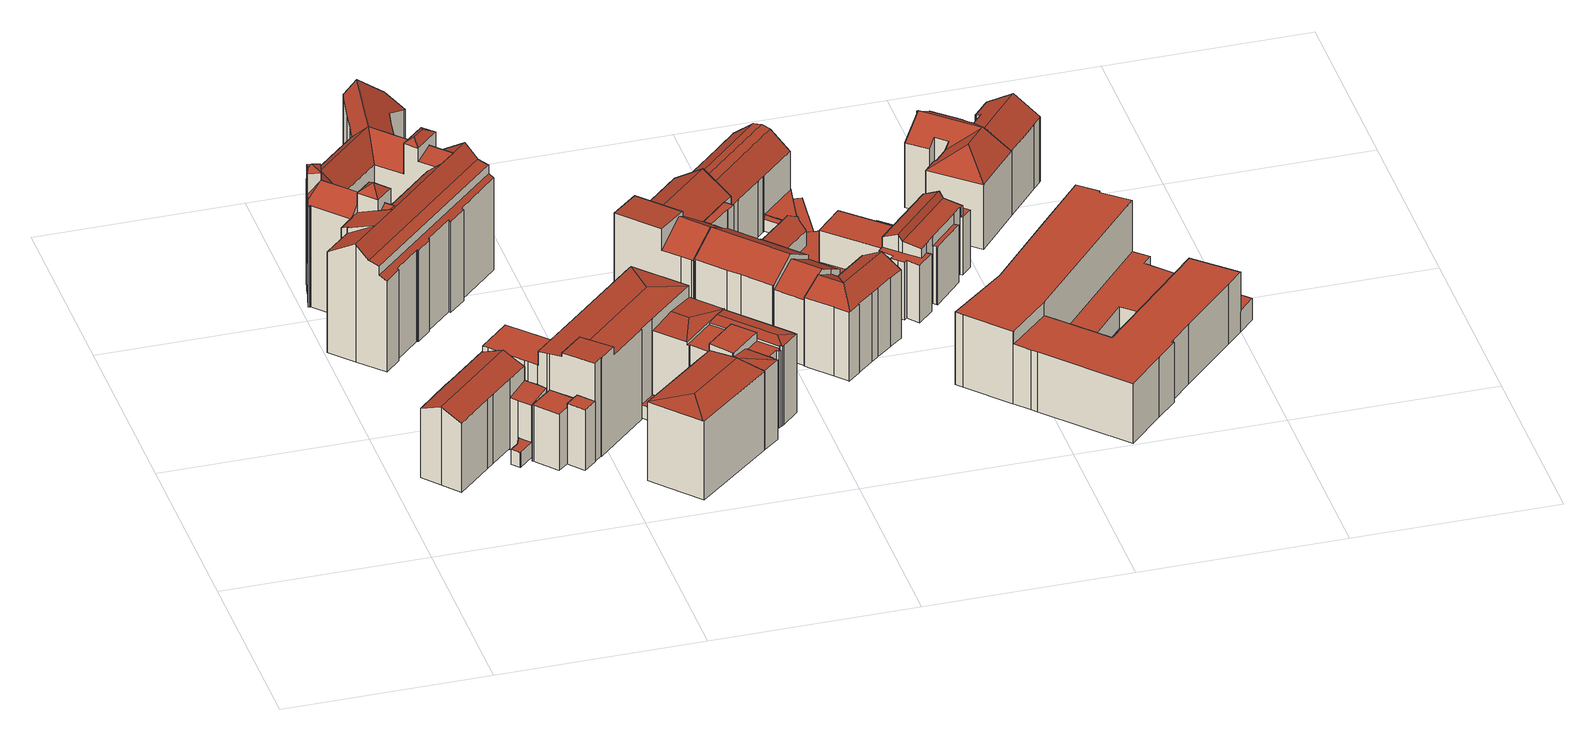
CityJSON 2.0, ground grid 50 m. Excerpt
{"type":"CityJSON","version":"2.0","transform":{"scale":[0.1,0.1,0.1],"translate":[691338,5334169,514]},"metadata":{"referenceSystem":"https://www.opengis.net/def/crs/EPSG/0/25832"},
"CityObjects":{
"building1":{"type":"Building","attributes":{"Gemeindeschluessel":"09162000","HoeheDach":"536.315","HoeheGrund":"515.290","Methode":"1000","NiedrigsteTraufeDesGebaeudes":"533.854","Geometrietyp2DReferenz":"3000","function":"31001_9998","roofType":"3100","measuredHeight":21.02,"storeysAboveGround":5},"geometry":[{"type":"MultiSurface","lod":"2","boundaries":[[[0,1,2,3,4,5,6,7,8]],[[9,1,0,10]],[[11,3,2,12]],[[13,8,14,15]],[[15,14,16,17]],[[6,5,18,19,20,7]],[[21,22,23,24]],[[10,0,8,13]],[[7,20,24,23]],[[8,7,23,22,25,26,16,14]],[[17,16,26,27]],[[11,28,18,5,4,3]],[[28,11,12,9,10,13,15,17,27,29,21,24,20,19,18]],[[27,26,25,29]],[[29,25,22,21]],[[12,2,1,9]]],"semantics":{"surfaces":[{"type":"RoofSurface"},{"type":"WallSurface"},{"type":"GroundSurface"}],"values":[0,1,1,1,1,1,1,1,1,0,1,1,2,1,1,1]}}]},
"building2":{"type":"Building","attributes":{"Gemeindeschluessel":"09162000","HoeheDach":"519.090","HoeheGrund":"515.070","Methode":"1000","NiedrigsteTraufeDesGebaeudes":"519.090","Geometrietyp2DReferenz":"3000","function":"31001_9998","roofType":"1000","measuredHeight":4.02,"storeysAboveGround":1},"geometry":[{"type":"MultiSurface","lod":"2","boundaries":[[[30,31,32,33,34,35,36,37,38,39,40,41]],[[42,43,44,45,46,47,48,49,50,51,52,53]],[[42,33,32,43]],[[35,34,53,52,51,36]],[[45,44,43,32,31,30,41,46]],[[41,40,39,38,49,48,47,46]],[[38,37,36,51,50,49]],[[53,34,33,42]]],"semantics":{"surfaces":[{"type":"RoofSurface"},{"type":"GroundSurface"},{"type":"WallSurface"}],"values":[0,1,2,2,2,2,2,2]}}]},
"building3":{"type":"Building","attributes":{"Gemeindeschluessel":"09162000","HoeheDach":"530.251","HoeheGrund":"515.100","Methode":"1000","NiedrigsteTraufeDesGebaeudes":"528.957","Geometrietyp2DReferenz":"3000","function":"31001_9998","roofType":"2100","measuredHeight":15.15,"storeysAboveGround":6},"geometry":[{"type":"MultiSurface","lod":"2","boundaries":[[[54,55,56,57,58,59,53,51]],[[56,60,61,57]],[[57,61,62,58]],[[59,63,64,53]],[[54,65,66,55]],[[55,66,60,56]],[[53,64,67,51]],[[67,64,63,62,61,60,66,65]],[[58,62,63,59]],[[51,67,65,54]]],"semantics":{"surfaces":[{"type":"GroundSurface"},{"type":"WallSurface"},{"type":"RoofSurface"}],"values":[0,1,1,1,1,1,1,2,1,1]}}]},
"building4":{"type":"Building","attributes":{"Gemeindeschluessel":"09162000","HoeheDach":"531.330","HoeheGrund":"514.970","Methode":"2000","NiedrigsteTraufeDesGebaeudes":"530.120","Geometrietyp2DReferenz":"3000","function":"31001_9998","roofType":"1000","measuredHeight":16.36,"storeysAboveGround":5},"geometry":[{"type":"MultiSurface","lod":"2","boundaries":[[[68,69,70,71]],[[71,70,72,73]],[[74,75,76,77]],[[77,76,78,79,80,81,82]],[[83,84,69,68]],[[85,86,83,68,71,73,81,80,79]],[[73,72,82,81]],[[70,69,84,74,77,82,72]],[[87,78,76,75]],[[86,85,87,75,74,84,83]],[[79,78,87,85]]],"semantics":{"surfaces":[{"type":"WallSurface"},{"type":"GroundSurface"},{"type":"RoofSurface"}],"values":[0,0,0,0,0,1,0,2,2,0,0]}}]},
"building5":{"type":"Building","attributes":{"Gemeindeschluessel":"09162000","HoeheDach":"549.620","HoeheGrund":"514.510","Methode":"2000","NiedrigsteTraufeDesGebaeudes":"521.700","Geometrietyp2DReferenz":"3000","function":"31001_9998","roofType":"2100","measuredHeight":35.11,"storeysAboveGround":6},"geometry":[{"type":"MultiSurface","lod":"2","boundaries":[[[88,89,90,91,92,93,94,95,96]],[[97,98,99,100,101,102]],[[103,104,100,99,105]],[[106,107,108,109,110,111]],[[112,97,113]],[[114,115,116]],[[112,117,98,97]],[[118,119,120,121]],[[122,123,108]],[[124,125,126,127,128,129]],[[130,131,132,133,134]],[[135,136,137,138,139,140,141]],[[90,89,142,143]],[[144,145,146,147,148,125,124,149,150,151,136,135,152,153,104,103,154,155,156,118,121,157,158,159,160,161,162,163,164,165,166,167,168,169,170,171,172,173,174,175,176,177,178,179,180]],[[95,134,133]],[[172,181,182,173]],[[183,115,114,106,111]],[[154,184,185,155]],[[123,122,186]],[[187,188,189,190,191]],[[149,192,193,150]],[[148,194,126,125]],[[187,191,141,140]],[[131,195,196]],[[114,116,197]],[[198,199,200,130,134,201]],[[110,109,186,112]],[[202,106,203]],[[97,188,204,113]],[[147,205,194,148]],[[160,206,207,161]],[[162,208,209,163]],[[201,210,211,212,198]],[[193,192,129,128,213,214,215,113,216,217]],[[158,218,219,159]],[[220,221,222,223,224,225,226,182,181,227,228,229,230,231,232,233]],[[146,145,143,142,234,235]],[[109,123,186]],[[179,221,220,180]],[[174,226,225,175]],[[163,209,236,164]],[[153,101,100,104]],[[178,222,221,179]],[[89,234,142]],[[176,224,223,177]],[[173,182,226,174]],[[136,151,217,216,137]],[[106,202,237,88,96,238,107]],[[108,123,109]],[[153,152,190,189,239,102,101]],[[201,134,240,210]],[[238,132,131,196,241,117,122,108,107]],[[130,200,242]],[[167,231,230,168]],[[166,211,210,240,94,93,243,232,231,167]],[[152,135,141,191,190]],[[95,94,240,134]],[[113,138,137,216]],[[122,117,112,186]],[[238,244,95,133,132]],[[121,120,245,157]],[[204,187,140,139]],[[197,116,246]],[[196,195,242,200]],[[164,236,247,165]],[[248,199,249,250,98]],[[232,243,251,233]],[[175,225,224,176]],[[155,185,252,156]],[[168,230,229,169]],[[124,129,192,149]],[[98,253,245,120,119,252,185,184,105,99]],[[177,223,222,178]],[[239,189,188,97]],[[241,248,98,117]],[[237,254,88]],[[146,235,205,147]],[[235,234,89,88,254,255,213,127,126,194,205]],[[114,197,254,237,203,106]],[[171,227,181,172]],[[103,105,184,154]],[[169,229,228,170]],[[246,116,115]],[[113,204,139,138]],[[128,127,213]],[[150,193,217,151]],[[158,157,245,253,218]],[[254,197,246,214,255]],[[196,200,199,248,241]],[[244,96,95]],[[255,214,213]],[[206,219,218,253,98,250,247,236,209,208,207]],[[204,188,187]],[[206,160,159,219]],[[145,144,91,90,143]],[[130,242,195,131]],[[238,96,244]],[[202,203,237]],[[208,162,161,207]],[[110,112,113,215,183,111]],[[156,252,119,118]],[[166,165,247,250,249,212,211]],[[144,180,220,233,251,92,91]],[[170,228,227,171]],[[97,102,239]],[[251,243,93,92]],[[212,249,199,198]],[[246,115,183,215,214]]],"semantics":{"surfaces":[{"type":"RoofSurface"},{"type":"WallSurface"},{"type":"GroundSurface"}],"values":[0,0,1,1,0,0,0,1,0,1,1,1,0,2,0,1,1,1,0,0,1,1,0,0,0,1,1,0,1,1,1,1,0,0,1,0,1,0,1,1,1,1,1,1,1,1,1,0,0,1,1,1,0,1,1,1,0,0,1,0,1,0,0,0,1,0,1,1,1,1,1,0,1,1,0,1,1,0,1,1,1,1,0,1,1,1,1,1,1,1,1,0,0,1,1,0,1,0,1,0,1,1,1,1,0,0,1,1]}}]},
"building6":{"type":"Building","attributes":{"Gemeindeschluessel":"09162000","HoeheDach":"541.557","HoeheGrund":"515.101","Methode":"2000","NiedrigsteTraufeDesGebaeudes":"535.502","Geometrietyp2DReferenz":"3000","function":"31001_9998","roofType":"3200","measuredHeight":26.46,"storeysAboveGround":7},"geometry":[{"type":"MultiSurface","lod":"2","boundaries":[[[256,257,258,259,260]],[[261,259,258,262]],[[263,264,265,266]],[[57,58,267,268,269,270]],[[271,272,273,274,275,276,277,270,269]],[[56,277,276,55]],[[278,268,267,279,280,281,282,261,262,283,284,285]],[[286,287,265,264,288,289]],[[290,262,258,257]],[[291,292,293,260,259,261,282]],[[294,288,264,263]],[[295,274,273,296]],[[297,284,283,298]],[[296,273,272,299]],[[300,285,284,297]],[[294,301,292,291,289,288]],[[286,289,291,282,281]],[[302,266,265,287,280,279]],[[55,276,275,303]],[[304,293,292,301]],[[57,270,277,56]],[[303,275,274,295]],[[302,279,267,58]],[[280,287,286,281]],[[300,299,272,271,278,285]],[[256,260,293,304]],[[256,304,301,294,263,266,302,58,57,56,55,303,295,296,299,300,297,298,290,257]],[[278,271,269,268]],[[290,298,283,262]]],"semantics":{"surfaces":[{"type":"WallSurface"},{"type":"RoofSurface"},{"type":"GroundSurface"}],"values":[0,1,0,0,1,0,1,1,0,1,0,0,0,0,0,0,0,0,0,0,0,0,0,0,0,0,2,0,0]}}]},
"building7":{"type":"Building","attributes":{"Gemeindeschluessel":"09162000","HoeheDach":"519.282","HoeheGrund":"515.300","Methode":"1000","NiedrigsteTraufeDesGebaeudes":"519.282","Geometrietyp2DReferenz":"3000","function":"31001_9998","roofType":"1000","measuredHeight":3.98,"storeysAboveGround":1},"geometry":[{"type":"MultiSurface","lod":"2","boundaries":[[[305,306,307,308]],[[309,310,311,312]],[[313,314,315,316]],[[315,314,307,306,317,318,311,310]],[[319,318,317,320]],[[309,312,319,320,305,308,313,316]],[[316,315,310,309]],[[320,317,306,305]],[[312,311,318,319]],[[308,307,314,313]]],"semantics":{"surfaces":[{"type":"WallSurface"},{"type":"RoofSurface"},{"type":"GroundSurface"}],"values":[0,0,0,1,0,2,0,0,0,0]}}]},
"building8":{"type":"Building","attributes":{"Gemeindeschluessel":"09162000","HoeheDach":"536.789","HoeheGrund":"514.880","Methode":"1000","NiedrigsteTraufeDesGebaeudes":"535.970","Geometrietyp2DReferenz":"3000","function":"31001_9998","roofType":"3200","measuredHeight":21.91,"storeysAboveGround":6},"geometry":[{"type":"MultiSurface","lod":"2","boundaries":[[[321,322,323,324]],[[325,326,324,323,327,328,329,330]],[[328,327,331,332,329]],[[321,324,326,325,330,333,334,335,336,337,338,339]],[[331,340,341,342,343,344,332]],[[334,344,343,335]],[[323,322,345,340,331,327]],[[329,332,344,334,333,330]],[[340,345,339,338,337,341]],[[335,343,342,336]],[[336,342,341,337]],[[339,345,322,321]]],"semantics":{"surfaces":[{"type":"WallSurface"},{"type":"RoofSurface"},{"type":"GroundSurface"}],"values":[0,0,1,2,1,0,1,0,0,0,0,0]}}]},
"building9":{"type":"Building","attributes":{"Gemeindeschluessel":"09162000","HoeheDach":"519.031","HoeheGrund":"515.530","Methode":"1000","NiedrigsteTraufeDesGebaeudes":"519.031","Geometrietyp2DReferenz":"3000","function":"31001_9998","roofType":"1000","measuredHeight":3.5,"storeysAboveGround":1},"geometry":[{"type":"MultiSurface","lod":"2","boundaries":[[[346,347,348,349]],[[350,351,352,348,347,353,354,355,356]],[[357,350,356,358]],[[359,353,347,346]],[[360,361,357,358,362,363,359,346,349]],[[361,360,352,351,350,357]],[[360,349,348,352]],[[356,355,354,363,362,358]],[[353,359,363,354]]],"semantics":{"surfaces":[{"type":"WallSurface"},{"type":"RoofSurface"},{"type":"GroundSurface"}],"values":[0,1,0,0,2,0,0,0,0]}}]},
"building10":{"type":"Building","attributes":{"Gemeindeschluessel":"09162000","HoeheDach":"537.690","HoeheGrund":"514.780","Methode":"2000","NiedrigsteTraufeDesGebaeudes":"535.404","Geometrietyp2DReferenz":"3000","function":"31001_9998","roofType":"3200","measuredHeight":22.91,"storeysAboveGround":6},"geometry":[{"type":"MultiSurface","lod":"2","boundaries":[[[364,365,366,367]],[[368,369,370,371]],[[372,373,374,375]],[[376,377,378,379]],[[380,381,382,383,384,385,386,387,388]],[[389,390,391,392]],[[393,394,395,396,397,398]],[[399,400,401,402]],[[403,404,405,406,371,370,407]],[[371,406,408,401,400,409,366,365,410,411,412,368]],[[413,414,415,416,417,418,364,367,419,399,402,420,405,404,403,421,372,375,382,381,380,388,422,423,424,425,426,427,398,397,396,428,429,376,379]],[[430,431,432,433,434,435,436,437,438]],[[373,372,421,439]],[[413,440,441,414]],[[442,389,443,444]],[[441,440,378,445,446]],[[435,447,377,376,429,428,436]],[[448,387,386,449,391,390,450]],[[402,401,408,420]],[[388,387,448,422]],[[437,436,395,394]],[[451,444,443,432,431,430]],[[445,378,377,447,434,452]],[[423,422,448,450,453,454,424]],[[427,426,425,455,451,430,438,393,398]],[[385,369,368,412,392,391,449,386]],[[418,410,365,364]],[[384,439,407,370,369,385]],[[415,414,441,446,456,416]],[[424,454,455,425]],[[455,454,453,442,444,451]],[[411,457,392,412]],[[389,392,457,456,446,445,452,432,443]],[[375,374,383,382]],[[367,366,409,419]],[[419,409,400,399]],[[396,395,436,428]],[[438,437,394,393]],[[447,435,434]],[[420,408,406,405]],[[453,450,390,389,442]],[[403,407,439,421]],[[452,434,433,432]],[[379,378,440,413]],[[383,374,373,439,384]],[[418,417,416,456,457,411,410]]],"semantics":{"surfaces":[{"type":"WallSurface"},{"type":"RoofSurface"},{"type":"GroundSurface"}],"values":[0,0,0,0,0,0,0,0,0,1,2,1,0,0,0,1,0,1,0,0,1,0,1,0,0,0,0,1,0,0,1,0,1,0,0,0,0,1,0,0,0,0,0,0,1,0]}}]},
"building11":{"type":"Building","attributes":{"Gemeindeschluessel":"09162000","HoeheDach":"538.918","HoeheGrund":"515.022","Methode":"2000","NiedrigsteTraufeDesGebaeudes":"533.112","Geometrietyp2DReferenz":"3000","function":"31001_9998","roofType":"3100","measuredHeight":23.9,"storeysAboveGround":5},"geometry":[{"type":"MultiSurface","lod":"2","boundaries":[[[458,459,460,461]],[[462,463,464,465,466]],[[461,460,467,468]],[[469,470,471,472,473]],[[474,462,466,475,476,477]],[[470,469,478,479]],[[476,473,472,477]],[[480,481,482,464,463,483]],[[471,480,483,474,477,472]],[[484,485,482,481]],[[486,487,488,467,460,459,475,466,465]],[[468,467,488,489]],[[489,488,487,490]],[[462,474,483,463]],[[482,485,491,486,465,464]],[[492,491,485,484]],[[473,476,475,459,478,469]],[[486,491,492,490,487]],[[492,484,481,480,471,470,479,458,461,468,489,490]],[[479,478,459,458]]],"semantics":{"surfaces":[{"type":"WallSurface"},{"type":"RoofSurface"},{"type":"GroundSurface"}],"values":[0,0,0,0,0,0,1,0,0,0,1,0,0,1,1,0,1,0,2,0]}}]},
"building12":{"type":"Building","attributes":{"Gemeindeschluessel":"09162000","HoeheDach":"537.952","HoeheGrund":"514.930","Methode":"1000","NiedrigsteTraufeDesGebaeudes":"533.465","Geometrietyp2DReferenz":"3000","function":"31001_9998","roofType":"3100","measuredHeight":23.02,"storeysAboveGround":6},"geometry":[{"type":"MultiSurface","lod":"2","boundaries":[[[493,494,495,496,497,498,499,500,501,502,503,504,505,506]],[[507,501,500,508]],[[503,509,510,504]],[[493,511,512,494]],[[504,510,513,505]],[[507,508,514,515,516,513,510,509,517]],[[493,506,516,515,511]],[[501,507,517,502]],[[502,517,509,503]],[[498,518,519,499]],[[496,520,521,497]],[[508,500,499,519,514]],[[505,513,516,506]],[[494,512,522,495]],[[497,521,518,498]],[[518,521,520,522,512,511,515,514,519]],[[495,522,520,496]]],"semantics":{"surfaces":[{"type":"GroundSurface"},{"type":"WallSurface"},{"type":"RoofSurface"}],"values":[0,1,1,1,1,2,1,1,1,1,1,1,1,1,1,2,1]}}]},
"building13":{"type":"Building","attributes":{"Gemeindeschluessel":"09162000","HoeheDach":"533.169","HoeheGrund":"515.320","Methode":"1000","NiedrigsteTraufeDesGebaeudes":"533.169","Geometrietyp2DReferenz":"3000","function":"51009_1610","roofType":"1000","measuredHeight":17.85},"geometry":[{"type":"MultiSurface","lod":"2","boundaries":[[[523,524,525,526]],[[526,525,527,528]],[[528,527,529,530]],[[530,529,531,532]],[[532,531,533,534]],[[532,534,523,526,528,530]],[[529,527,525,524,533,531]],[[534,533,524,523]]],"semantics":{"surfaces":[{"type":"WallSurface"},{"type":"GroundSurface"},{"type":"RoofSurface"}],"values":[0,0,0,0,0,1,2,0]}}]},
"building14":{"type":"Building","attributes":{"Gemeindeschluessel":"09162000","HoeheDach":"536.660","HoeheGrund":"514.900","Methode":"2000","NiedrigsteTraufeDesGebaeudes":"532.475","Geometrietyp2DReferenz":"3000","function":"31001_1000","roofType":"3100","measuredHeight":21.76,"storeysAboveGround":5},"geometry":[{"type":"MultiSurface","lod":"2","boundaries":[[[535,536,537,538,493,539,506,540,541,542]],[[542,543,544,535]],[[506,545,546,540]],[[538,537,536,535,544,547,548,549]],[[550,543,542,541,540,546]],[[548,547,544,543,550,546,545,551]],[[552,551,545,506,539,493]],[[549,548,551,552]],[[538,549,552,493]]],"semantics":{"surfaces":[{"type":"GroundSurface"},{"type":"WallSurface"},{"type":"RoofSurface"}],"values":[0,1,1,1,1,2,1,2,1]}}]},
"building15":{"type":"Building","attributes":{"Gemeindeschluessel":"09162000","HoeheDach":"519.674","HoeheGrund":"515.150","Methode":"1000","NiedrigsteTraufeDesGebaeudes":"519.674","Geometrietyp2DReferenz":"3000","function":"31001_9998","roofType":"1000","measuredHeight":4.52,"storeysAboveGround":1},"geometry":[{"type":"MultiSurface","lod":"2","boundaries":[[[553,554,555,556,557,558,559,560,561,562,563,564,565,566]],[[567,557,556,568]],[[568,556,555,569]],[[569,555,554,570]],[[571,562,561,572]],[[573,553,566,574]],[[575,559,558,576]],[[570,554,553,573]],[[577,565,564,578]],[[574,577,578,579,571,572,580,575,576,567,568,569,570,573]],[[578,564,563,579]],[[580,560,559,575]],[[574,566,565,577]],[[572,561,560,580]],[[579,563,562,571]],[[576,558,557,567]]],"semantics":{"surfaces":[{"type":"RoofSurface"},{"type":"WallSurface"},{"type":"GroundSurface"}],"values":[0,1,1,1,1,1,1,1,1,2,1,1,1,1,1,1]}}]},
"building16":{"type":"Building","attributes":{"Gemeindeschluessel":"09162000","HoeheDach":"519.358","HoeheGrund":"515.330","Methode":"1000","NiedrigsteTraufeDesGebaeudes":"518.694","Geometrietyp2DReferenz":"3000","function":"31001_2000","roofType":"2100","measuredHeight":4.03},"geometry":[{"type":"MultiSurface","lod":"2","boundaries":[[[581,582,583,584]],[[582,585,586,583]],[[587,584,583,586,588]],[[587,588,589,590]],[[590,589,585,582,581]],[[587,590,581,584]],[[589,588,586,585]]],"semantics":{"surfaces":[{"type":"WallSurface"},{"type":"GroundSurface"},{"type":"RoofSurface"}],"values":[0,0,1,0,2,0,0]}}]},
"building17":{"type":"Building","attributes":{"Gemeindeschluessel":"09162000","HoeheDach":"536.214","HoeheGrund":"514.730","Methode":"2000","NiedrigsteTraufeDesGebaeudes":"533.124","Geometrietyp2DReferenz":"3000","function":"31001_1000","roofType":"3100","measuredHeight":21.48,"storeysAboveGround":5},"geometry":[{"type":"MultiSurface","lod":"2","boundaries":[[[591,592,593,594,595,596]],[[594,593,597,598]],[[599,600,601,602]],[[603,604,605,606,607,608]],[[609,610,611,612]],[[613,614,615,616,617,618,619]],[[620,621,622,623,624,625,615,614]],[[626,602,601,627,628,629]],[[612,611,606,605]],[[621,598,597,630,631,622]],[[591,596,632,633]],[[609,634,635,636,637,610]],[[638,639,600,599]],[[603,608,639,638]],[[628,619,618,640,641,629]],[[625,624,623,622,631,642,643,644]],[[592,591,633,635,634,609,612,605,604,603,638,599,602,626,629,641,640,645,646,647,644,643,642,631,630,597,593]],[[617,616,646,645,640,618]],[[627,601,600,639,608,607,614,613,619,628]],[[606,611,610,637,636,632,596,595,594,598,621,620,614,607]],[[633,632,636,635]],[[615,625,644,647,646,616]]],"semantics":{"surfaces":[{"type":"WallSurface"},{"type":"RoofSurface"},{"type":"GroundSurface"}],"values":[0,0,0,0,0,1,1,0,0,0,0,0,0,0,0,0,2,0,1,1,0,0]}}]},
"building18":{"type":"Building","attributes":{"Gemeindeschluessel":"09162000","HoeheDach":"521.138","HoeheGrund":"515.140","Methode":"1000","NiedrigsteTraufeDesGebaeudes":"520.383","Geometrietyp2DReferenz":"3000","function":"31001_9998","roofType":"1000","measuredHeight":6,"storeysAboveGround":2},"geometry":[{"type":"MultiSurface","lod":"2","boundaries":[[[648,649,650,651,652,568]],[[653,649,648,568,654,567,576,575,655,580,656,657,658,659,660]],[[653,661,650,649]],[[660,662,661,653]],[[651,650,661,662,663,664,665,666,667,668,669,670,671,672,652]],[[652,672,671,567,654,568]],[[576,670,669,575]],[[658,664,663,659]],[[567,671,670,576]],[[659,663,662,660]],[[580,667,666,656]],[[669,668,667,580,655,575]],[[665,664,658,657,656,666]]],"semantics":{"surfaces":[{"type":"WallSurface"},{"type":"GroundSurface"},{"type":"RoofSurface"}],"values":[0,1,0,0,2,0,0,0,0,0,0,0,0]}}]},
"building19":{"type":"Building","attributes":{"Gemeindeschluessel":"09162000","HoeheDach":"519.934","HoeheGrund":"514.950","Methode":"1000","NiedrigsteTraufeDesGebaeudes":"519.302","Geometrietyp2DReferenz":"3000","function":"31001_2000","roofType":"1000","measuredHeight":4.98},"geometry":[{"type":"MultiSurface","lod":"2","boundaries":[[[673,674,675,676]],[[677,678,679,680]],[[681,682,683,684]],[[676,675,685,686]],[[674,683,682,679,678,687,688,685,675]],[[689,687,678,677]],[[676,686,690,689,677,680,681,684,673]],[[684,683,674,673]],[[690,688,687,689]],[[680,679,682,681]],[[686,685,688,690]]],"semantics":{"surfaces":[{"type":"WallSurface"},{"type":"RoofSurface"},{"type":"GroundSurface"}],"values":[0,0,0,0,1,0,2,0,0,0,0]}}]},
"building20":{"type":"Building","attributes":{"Gemeindeschluessel":"09162000","HoeheDach":"534.970","HoeheGrund":"515.290","Methode":"2000","NiedrigsteTraufeDesGebaeudes":"530.158","Geometrietyp2DReferenz":"3000","function":"31001_9998","roofType":"3400","measuredHeight":19.68,"storeysAboveGround":4},"geometry":[{"type":"MultiSurface","lod":"2","boundaries":[[[691,692,693,694]],[[695,696,697,698]],[[699,700,696,695]],[[701,584,702,699,695,698,703]],[[704,705,706,697,696,700,707]],[[701,703,708,709]],[[701,709,710,711,712,713,705,704,714,691,694,586,583,584]],[[714,715,692,691]],[[698,697,706,716,717,718,719,708,703]],[[713,716,706,705]],[[694,693,720,586]],[[712,717,716,713]],[[702,721,720,693,692,715,707,700,699]],[[711,718,717,712]],[[709,708,719,710]],[[710,719,718,711]],[[583,721,702,584]],[[704,707,715,714]],[[586,720,721,583]]],"semantics":{"surfaces":[{"type":"WallSurface"},{"type":"RoofSurface"},{"type":"GroundSurface"}],"values":[0,1,1,0,0,0,2,0,1,0,0,0,1,0,0,0,0,0,0]}}]},
"building21":{"type":"Building","attributes":{"Gemeindeschluessel":"09162000","HoeheDach":"522.969","HoeheGrund":"515.317","Methode":"2000","NiedrigsteTraufeDesGebaeudes":"521.538","Geometrietyp2DReferenz":"3000","function":"31001_9998","roofType":"1000","measuredHeight":7.65,"storeysAboveGround":2},"geometry":[{"type":"MultiSurface","lod":"2","boundaries":[[[722,723,587,724]],[[725,726,722,724]],[[727,728,729,588]],[[723,727,588,587]],[[730,731,732,733]],[[730,734,735,736,737,738,725,724,587,588,729,739,731]],[[740,738,737,741]],[[726,740,741,742,743,744,733,732,745,728,727,723,722]],[[737,736,742,741]],[[734,730,733,744]],[[728,745,739,729]],[[732,731,739,745]],[[725,738,740,726]],[[735,734,744,743]],[[736,735,743,742]]],"semantics":{"surfaces":[{"type":"WallSurface"},{"type":"GroundSurface"},{"type":"RoofSurface"}],"values":[0,0,0,0,0,1,0,2,0,0,0,0,0,0,0]}}]},
"building22":{"type":"Building","attributes":{"Gemeindeschluessel":"09162000","HoeheDach":"517.710","HoeheGrund":"514.506","Methode":"1000","NiedrigsteTraufeDesGebaeudes":"517.710","Geometrietyp2DReferenz":"3000","function":"31001_2000","roofType":"9999","measuredHeight":3.2,"storeysAboveGround":1},"geometry":[{"type":"MultiSurface","lod":"2","boundaries":[[[746,747,748,749]],[[750,751,752,753]],[[747,754,755,752,751,756,748]],[[757,755,754,758]],[[758,754,747,746]],[[753,752,755,757]],[[749,748,756,759]],[[749,759,750,753,757,758,746]],[[759,756,751,750]]],"semantics":{"surfaces":[{"type":"WallSurface"},{"type":"RoofSurface"},{"type":"GroundSurface"}],"values":[0,0,1,0,0,0,0,2,0]}}]},
"building23":{"type":"Building","attributes":{"Gemeindeschluessel":"09162000","HoeheDach":"519.858","HoeheGrund":"515.480","Methode":"1000","NiedrigsteTraufeDesGebaeudes":"518.833","Geometrietyp2DReferenz":"3000","function":"31001_2000","roofType":"1000","measuredHeight":4.38},"geometry":[{"type":"MultiSurface","lod":"2","boundaries":[[[760,761,762,763]],[[764,765,766,767,768,769,770,771,772,773]],[[772,774,775,773]],[[765,764,773,775,776,777]],[[778,779,780,777,776,775,774,781]],[[761,778,781,762]],[[763,762,781,774,772,771,770]],[[766,765,777,780,779,767]],[[761,760,769,768,767,779,778]],[[769,760,763,770]]],"semantics":{"surfaces":[{"type":"RoofSurface"},{"type":"GroundSurface"},{"type":"WallSurface"}],"values":[0,1,2,2,0,2,2,2,2,2]}}]},
"building24":{"type":"Building","attributes":{"Gemeindeschluessel":"09162000","HoeheDach":"518.201","HoeheGrund":"515.489","Methode":"1000","NiedrigsteTraufeDesGebaeudes":"518.201","Geometrietyp2DReferenz":"3000","function":"51009_1610","roofType":"1000","measuredHeight":2.71},"geometry":[{"type":"MultiSurface","lod":"2","boundaries":[[[782,783,784,785]],[[786,787,783,782]],[[786,788,789,787]],[[787,789,784,783]],[[788,786,782,785]],[[789,788,785,784]]],"semantics":{"surfaces":[{"type":"RoofSurface"},{"type":"WallSurface"},{"type":"GroundSurface"}],"values":[0,1,2,1,1,1]}}]},
"building25":{"type":"Building","attributes":{"Gemeindeschluessel":"09162000","HoeheDach":"534.610","HoeheGrund":"514.506","Methode":"2000","NiedrigsteTraufeDesGebaeudes":"518.700","Geometrietyp2DReferenz":"3000","function":"31001_1000","roofType":"1000","measuredHeight":20.1,"storeysAboveGround":6},"geometry":[{"type":"MultiSurface","lod":"2","boundaries":[[[790,791,792,793]],[[794,795,796,797]],[[798,799,800,801,802]],[[803,804,805,806]],[[807,808,809,810,811,812]],[[813,814,815,816,817,818]],[[819,814,813,820,821,799,798,822,823,824,825,826,758,757,753,750,759,749,827,828,829,830,831,832,833,834,805,804,794,797,835,836,837,838,839,840,841,808,807,842,843,844,845]],[[840,846,847,841]],[[804,803,795,794]],[[848,838,837,849]],[[823,822,850,851,852]],[[826,853,854,758]],[[819,845,855,856,857,858]],[[841,847,809,808]],[[859,860,861,862]],[[825,863,853,826]],[[864,865,866,867]],[[868,869,857,856]],[[830,870,871,831]],[[872,873,874,854,853,863,875,852,851,790,793,859,862,876]],[[749,877,878,827]],[[828,879,880,829]],[[800,881,882,818,817,801]],[[883,884,865,864]],[[835,885,886,836]],[[887,843,842,888]],[[803,806,889,890,891,871,870,880,879,878,877,892,893,894,895,896,897,848,849,886,885,796,795]],[[759,750,872,876,893,892]],[[898,899,900,901]],[[893,876,862,861,884,883,902,903,901,900,904,894]],[[904,900,899,905]],[[867,866,869,868]],[[861,860,865,884]],[[901,903,810,809,847,846,906,898]],[[824,875,863,825]],[[791,850,802,816,815,858,857,869,866,792]],[[832,891,890,833]],[[807,812,888,842]],[[792,866,865,860]],[[823,852,875,824]],[[827,878,879,828]],[[887,888,812,811,902,883,864,867,868,856,855,907]],[[793,792,860,859]],[[757,874,873,753]],[[844,907,855,845]],[[817,816,802,801]],[[903,902,811,810]],[[895,905,899,898,906,896]],[[798,802,850,822]],[[840,839,897,896,906,846]],[[833,890,889,834]],[[821,881,800,799]],[[758,854,874,757]],[[820,882,881,821]],[[797,796,885,835]],[[834,889,806,805]],[[851,850,791,790]],[[894,904,905,895]],[[907,844,843,887]],[[819,858,815,814]],[[838,848,897,839]],[[759,892,877,749]],[[836,886,849,837]],[[813,818,882,820]],[[829,880,870,830]],[[753,873,872,750]],[[831,871,891,832]]],"semantics":{"surfaces":[{"type":"WallSurface"},{"type":"GroundSurface"},{"type":"RoofSurface"}],"values":[0,0,0,0,0,0,1,0,0,0,0,0,0,0,0,0,0,0,0,2,0,0,2,0,0,0,2,0,0,0,2,0,2,2,0,2,0,0,2,0,0,2,0,0,0,0,0,0,0,0,0,0,0,0,0,0,0,0,0,0,0,0,0,0,0,0,0]}}]},
"building26":{"type":"Building","attributes":{"Gemeindeschluessel":"09162000","HoeheDach":"517.803","HoeheGrund":"514.980","Methode":"2000","NiedrigsteTraufeDesGebaeudes":"517.518","Geometrietyp2DReferenz":"3000","function":"51009_1610","roofType":"1000","measuredHeight":2.82},"geometry":[{"type":"MultiSurface","lod":"2","boundaries":[[[908,909,910,911]],[[909,912,913,910]],[[914,912,909,908]],[[915,913,912,914]],[[911,915,914,908]],[[911,910,913,915]]],"semantics":{"surfaces":[{"type":"WallSurface"},{"type":"RoofSurface"},{"type":"GroundSurface"}],"values":[0,1,0,0,2,0]}}]},
"building27":{"type":"Building","attributes":{"Gemeindeschluessel":"09162000","HoeheDach":"534.340","HoeheGrund":"514.804","Methode":"2000","NiedrigsteTraufeDesGebaeudes":"520.540","Geometrietyp2DReferenz":"3000","function":"31001_2000","roofType":"1000","measuredHeight":19.54,"storeysAboveGround":5},"geometry":[{"type":"MultiSurface","lod":"2","boundaries":[[[916,917,918,919]],[[920,921,922,923,924,925,926,927,928,929],[930,931,932,933]],[[934,935,936,937,938,939,940,941,916,919,942,943,944,945,946,947,948,949,950,951,952,953,954,955,956,957,958],[959,960,961,962]],[[958,923,922,934]],[[934,922,963,964,935]],[[929,965,966,920]],[[967,968,969,970,971,972,973,974,975,976,977,978]],[[947,977,976,948]],[[955,926,925,956]],[[935,964,979,936]],[[921,980,963,922]],[[945,967,978,946]],[[981,982,940,939,938,983]],[[962,931,930,959]],[[956,925,924,957]],[[961,932,931,962]],[[928,971,970,965,929]],[[937,984,983,938]],[[943,942,985,986,969,968,944]],[[957,924,923,958]],[[965,970,969,986]],[[954,927,926,955]],[[952,951,950,974,973,972]],[[948,976,975,949]],[[959,930,933,960]],[[960,933,932,961]],[[944,968,967,945]],[[936,979,984,937]],[[952,972,971,928,953]],[[949,975,974,950]],[[953,928,927,954]],[[940,982,987,941]],[[946,978,977,947]],[[941,987,917,916]],[[920,966,980,921]],[[919,918,985,942]],[[985,918,917,987,982,981,983,984,979,964,963,980,966,965,986]]],"semantics":{"surfaces":[{"type":"WallSurface"},{"type":"RoofSurface"},{"type":"GroundSurface"}],"values":[0,1,2,0,0,0,1,0,0,0,0,0,0,0,0,0,0,0,0,0,0,0,0,0,0,0,0,0,0,0,0,0,0,0,0,0,1]}}]},
"building28":{"type":"Building","attributes":{"Gemeindeschluessel":"09162000","HoeheDach":"536.569","HoeheGrund":"514.700","Methode":"2000","NiedrigsteTraufeDesGebaeudes":"531.993","Geometrietyp2DReferenz":"3000","function":"31001_9998","roofType":"3200","measuredHeight":21.87,"storeysAboveGround":4},"geometry":[{"type":"MultiSurface","lod":"2","boundaries":[[[988,989,990,991,992,993,994,995,996,997,998,999,1000,1001,1002,1003,1004,1005,1006]],[[990,1007,1008,991]],[[998,1009,1010,999]],[[1011,1012,1013,1014,995,994,993,992]],[[997,996,995,1014,1015,1016,1009,998]],[[989,1017,1007,990]],[[991,1008,1011,992]],[[1000,1018,1019,1001]],[[1010,1009,1016,1015,1014,1013,1020,1021,1022,1019,1018]],[[1023,1024,1025,1020,1013,1012,1011,1008,1007]],[[1017,1023,1007]],[[1022,1021,1020,1025,1026,1006,1005,1004,1003,1002,1001,1019]],[[999,1010,1018,1000]],[[1017,1027,1026,1025,1024,1023]],[[989,988,1006,1026,1027,1017]]],"semantics":{"surfaces":[{"type":"GroundSurface"},{"type":"WallSurface"},{"type":"RoofSurface"}],"values":[0,1,1,1,1,1,1,1,2,2,2,1,1,2,1]}}]},
"building29":{"type":"Building","attributes":{"Gemeindeschluessel":"09162000","HoeheDach":"536.430","HoeheGrund":"514.790","Methode":"2000","NiedrigsteTraufeDesGebaeudes":"532.069","Geometrietyp2DReferenz":"3000","function":"31001_9998","roofType":"3100","measuredHeight":21.64,"storeysAboveGround":4},"geometry":[{"type":"MultiSurface","lod":"2","boundaries":[[[1028,1029,1030,1031]],[[1032,1033,1034,1035]],[[1036,1037,1038,1039]],[[1039,1038,1033,1032]],[[1040,1041,1042,1043]],[[1044,1045,1046,1047,1048,1049]],[[1050,1051,1042,1041,1052,1053,1054,1055,1056]],[[1057,1052,1041,1040]],[[1058,1059,1044,1049,1060,1061,1031,1030]],[[1062,1063,1064,1065]],[[1066,1067,1068,1050,1056,1069,1070,1071]],[[1068,1072,1043,1042,1051,1050]],[[1065,1064,1029,1028]],[[1073,1053,1052,1057]],[[1071,1070,1074,1075]],[[1075,1074,1063,1062]],[[1047,1046,1037,1036]],[[1054,1053,1073,1076,1077,1078]],[[1057,1040,1043,1072,1068,1067,1066,1071,1075,1062,1065,1028,1031,1061,1060,1049,1048,1047,1036,1039,1032,1035,1079,1080,1077,1076,1073]],[[1070,1069,1056,1059,1058,1030,1029,1064,1063,1074]],[[1081,1082,1078,1077,1080,1079]],[[1035,1034,1081,1079]],[[1056,1055,1054,1078,1082,1081,1034,1033,1038,1037,1046,1045,1044,1059]]],"semantics":{"surfaces":[{"type":"WallSurface"},{"type":"RoofSurface"},{"type":"GroundSurface"}],"values":[0,0,0,0,0,0,1,0,0,0,0,0,0,0,0,0,0,0,2,1,0,0,1]}}]}
},
"vertices":[
[135,223,199],[217,298,199],[236,316,199],[288,364,199],[334,406,199],[335,406,199],[320,422,208],[298,448,223],[99,265,223],[217,298,13],[135,223,13],[288,364,13],[236,316,13],[99,265,13],[63,306,199],[63,306,13],[143,382,199],[143,382,13],[335,406,13],[320,422,13],[298,448,13],[261,489,13],[261,489,199],[270,479,205],[270,479,13],[260,490,199],[161,398,199],[161,398,13],[334,406,13],[260,490,13],
[275,304,51],[285,293,51],[290,286,51],[291,286,51],[327,319,51],[311,337,51],[303,346,51],[295,323,51],[295,322,51],[294,322,51],[283,312,51],[274,304,51],[291,286,11],[290,286,11],[285,293,11],[275,304,11],[274,304,11],[283,312,11],[294,322,11],[295,322,11],[295,323,11],[303,346,11],[311,337,11],[327,319,11],
[288,364,11],[335,406,11],[341,399,11],[358,380,11],[374,360,11],[372,359,11],[341,399,162],[358,380,163],[374,360,162],[372,359,162],[327,319,150],[288,364,150],[335,406,162],[303,346,150],
[371,252,10],[371,252,161],[327,302,161],[327,302,10],[324,306,161],[324,306,10],[396,272,161],[396,272,173],[427,300,173],[427,300,161],[459,263,173],[459,263,10],[427,300,10],[379,354,10],[379,354,161],[396,273,10],[396,273,161],[427,236,10],[396,272,10],[427,236,173],
[179,924,322],[122,871,322],[58,811,322],[58,810,321],[81,786,289],[431,1114,289],[408,1139,322],[372,1105,322],[336,1072,322],[65,1120,321],[218,1264,321],[189,1294,279],[46,1161,278],[44,1162,276],[40,1147,285],[189,1295,5],[46,1161,5],[189,1295,279],[191,988,289],[310,1100,289],[310,1100,77],[210,1005,77],[210,1005,259],[191,988,287],[113,1106,259],[56,1084,321],[191,988,334],[153,1028,334],[152,990,356],[214,1200,259],[216,1455,5],[216,1455,283],[216,1456,283],[216,1456,5],[214,1200,77],[212,1103,114],[24,1052,5],[97,974,5],[97,974,282],[96,975,282],[96,975,277],[24,1052,278],[349,1170,341],[293,1118,341],[293,1118,305],[328,1151,322],[349,1170,281],[30,1103,5],[26,1086,5],[26,1086,285],[26,1089,285],[26,1089,340],[28,1098,347],[30,1103,347],[71,925,276],[7,865,276],[58,810,5],[7,865,5],[75,928,5],[62,941,5],[83,961,5],[22,1054,5],[21,1053,5],[18,1054,5],[34,1123,5],[44,1162,5],[190,1298,5],[195,1329,5],[203,1378,5],[217,1459,5],[262,1453,5],[309,1448,5],[347,1408,5],[343,1404,5],[295,1360,5],[287,1314,5],[282,1282,5],[281,1273,5],[357,1192,5],[460,1084,5],[356,986,5],[360,982,5],[319,944,5],[315,948,5],[251,888,5],[252,888,5],[251,884,5],[217,851,5],[213,851,5],[212,852,5],[149,792,5],[152,788,5],[114,751,5],[251,888,252],[252,888,252],[153,1028,287],[190,1298,279],[195,1329,280],[113,1106,77],[40,1105,354],[65,1120,340],[35,1126,340],[34,1123,342],[33,1116,347],[22,1054,278],[21,1053,277],[83,961,282],[291,1142,356],[267,1145,341],[152,952,334],[323,1198,277],[323,1198,297],[323,1198,341],[349,1170,277],[190,951,311],[172,970,311],[56,1084,340],[62,941,282],[347,1408,251],[343,1404,253],[295,1360,280],[287,1314,281],[364,1184,251],[357,1192,252],[338,1212,251],[100,978,282],[114,992,301],[129,1006,321],[21,1066,285],[18,1054,275],[262,1453,311],[309,1448,280],[114,751,249],[152,788,249],[149,792,252],[212,852,252],[213,851,252],[217,851,250],[251,884,250],[315,948,252],[319,944,249],[360,982,249],[356,986,252],[460,1084,252],[451,1094,259],[100,766,259],[71,925,290],[75,928,290],[282,1282,281],[152,952,289],[323,1086,305],[35,1126,285],[364,1184,281],[267,1145,259],[318,1167,356],[451,1094,282],[336,1072,305],[217,1459,283],[114,992,334],[281,1273,281],[300,1176,321],[338,1212,280],[283,1271,280],[100,766,282],[203,1378,281],[247,1455,321],[152,952,305],[114,992,282],
[641,432,11],[758,541,11],[758,541,253],[757,539,253],[641,432,253],[661,546,263],[655,651,253],[477,280,11],[477,280,275],[459,263,275],[459,263,11],[374,360,256],[359,378,253],[359,378,215],[358,380,215],[435,449,215],[334,557,215],[261,489,215],[270,479,215],[298,448,215],[335,406,215],[341,399,215],[435,449,253],[379,355,257],[400,331,261],[457,383,261],[469,368,263],[651,648,253],[491,500,253],[435,448,253],[457,383,270],[400,331,270],[478,278,276],[517,314,276],[655,651,11],[517,314,253],[607,398,253],[606,400,253],[478,278,11],[270,479,11],[261,489,11],[491,500,11],[651,648,11],[334,557,11],[435,448,11],[607,398,11],[379,355,11],[298,448,11],[606,400,11],
[651,648,13],[651,648,53],[491,500,53],[491,500,13],[407,582,13],[407,582,53],[575,738,53],[575,738,13],[476,515,13],[476,515,53],[472,512,53],[472,512,13],[637,664,53],[640,668,53],[640,668,13],[637,664,13],
[651,48,9],[651,48,220],[651,49,220],[651,49,9],[589,117,9],[649,51,9],[649,51,220],[589,117,220],[551,160,220],[551,160,9],[658,152,228],[553,161,220],[553,161,9],[703,288,9],[743,322,9],[783,273,9],[790,265,9],[790,264,9],[838,206,9],[790,264,228],[790,265,228],[783,273,227],[743,322,220],[703,288,220],[838,206,220],
[709,362,15],[709,362,50],[743,322,50],[743,322,15],[607,398,50],[679,315,50],[703,288,50],[707,360,50],[641,432,50],[635,427,50],[606,400,50],[607,398,15],[606,400,15],[707,360,15],[703,288,15],[679,315,15],[635,427,15],[641,432,15],
[899,286,8],[899,286,214],[895,283,214],[895,283,8],[823,306,214],[823,306,221],[863,260,221],[863,260,214],[878,240,8],[878,240,221],[838,206,221],[838,206,8],[938,345,8],[938,345,220],[950,332,220],[950,332,8],[785,271,8],[789,265,8],[790,265,8],[790,265,227],[789,265,227],[785,271,227],[785,271,237],[783,273,237],[783,273,8],[813,388,220],[813,388,237],[858,339,237],[858,339,220],[641,432,222],[699,487,229],[758,541,222],[758,541,8],[699,487,8],[641,432,8],[868,269,8],[868,269,214],[874,262,214],[874,262,8],[862,260,8],[863,260,8],[865,262,8],[865,262,214],[862,260,221],[868,257,214],[889,289,214],[895,290,214],[899,294,214],[858,339,214],[908,293,8],[905,290,8],[904,290,8],[900,295,8],[899,294,8],[895,290,8],[889,289,8],[868,257,8],[878,241,8],[743,322,8],[742,323,8],[709,362,8],[707,360,8],[703,364,8],[702,366,8],[820,473,8],[821,473,8],[703,364,222],[774,430,222],[783,438,222],[798,452,222],[813,465,222],[821,473,222],[820,473,222],[732,450,229],[702,366,222],[878,241,221],[908,293,220],[905,290,220],[813,388,216],[774,430,220],[774,430,216],[906,334,224],[904,290,221],[821,473,220],[743,322,237],[823,306,237],[742,323,237],[703,364,216],[798,452,224],[742,323,216],[709,362,216],[707,360,216],[900,295,221],[899,294,220],
[888,870,10],[888,870,191],[903,855,191],[903,855,10],[832,847,244],[766,785,249],[766,785,191],[820,836,241],[832,847,230],[907,851,191],[907,851,10],[976,953,191],[976,953,10],[875,1059,10],[875,1059,191],[926,1006,241],[747,939,244],[809,873,230],[797,885,241],[747,939,191],[954,933,191],[954,933,10],[681,877,10],[799,749,10],[799,749,191],[681,877,249],[818,729,10],[818,729,191],[877,774,241],[931,824,191],[926,830,191],[926,830,10],[931,824,10],[823,724,191],[823,724,10],
[965,570,9],[963,572,9],[963,573,9],[906,635,9],[882,660,9],[825,722,9],[823,724,9],[931,824,9],[989,761,9],[990,761,9],[1014,735,9],[1073,671,9],[1072,671,9],[1074,669,9],[989,761,195],[931,824,195],[1014,735,195],[1073,671,195],[965,570,195],[963,572,195],[1072,671,195],[877,774,240],[1019,620,240],[1074,669,195],[990,761,195],[825,722,195],[823,724,195],[906,635,195],[882,660,195],[963,573,195],
[971,915,13],[971,915,192],[954,899,192],[954,899,13],[952,901,192],[952,901,13],[903,855,192],[903,855,13],[888,870,192],[888,870,13],[954,933,192],[954,933,13],
[1104,585,9],[1082,566,9],[1075,559,9],[1019,511,9],[1019,620,9],[1106,634,9],[1129,608,9],[1130,608,9],[1130,608,185],[1104,585,205],[1074,669,185],[1106,634,185],[1082,566,221],[1075,559,227],[1019,511,185],[1129,608,185],[1019,620,227],[965,570,185],
[978,874,57],[977,821,57],[1012,783,57],[1021,792,57],[1027,798,57],[1031,802,57],[1030,803,57],[1072,844,57],[1015,907,57],[1016,908,57],[976,953,57],[954,933,57],[971,915,57],[954,899,57],[1027,798,11],[1021,792,11],[1012,783,11],[977,821,11],[1016,908,11],[1015,907,11],[978,874,11],[954,899,11],[1030,803,11],[1031,802,11],[971,915,11],[954,933,11],[976,953,11],[1072,844,11],
[976,953,53],[978,955,53],[978,955,13],[976,953,13],[1000,976,47],[1000,976,13],[1016,908,13],[1041,931,13],[1041,931,47],[1016,908,54],
[1228,533,7],[1251,552,7],[1259,559,7],[1259,559,191],[1251,552,191],[1228,533,192],[1259,560,7],[1259,560,192],[1072,453,7],[1072,453,192],[1072,454,192],[1072,454,7],[1099,423,7],[1100,424,7],[1130,449,7],[1130,449,192],[1100,424,192],[1099,423,192],[1169,484,7],[1169,484,192],[1129,450,193],[1129,450,7],[1072,537,222],[1108,498,222],[1115,572,192],[1114,572,193],[1113,573,193],[1104,585,192],[1062,548,222],[1151,536,222],[1225,599,222],[1193,637,193],[1191,636,193],[1117,573,193],[1116,572,193],[1029,500,7],[1029,500,192],[1019,511,192],[1019,511,7],[1225,599,7],[1193,637,7],[1228,534,192],[1228,534,7],[1186,498,7],[1188,500,7],[1188,500,192],[1186,498,192],[1099,424,7],[1099,424,192],[1104,585,7],[1062,548,7],[1191,636,7],[1117,573,7],[1116,572,7],[1113,573,7],[1114,572,7],[1115,572,7],
[1058,753,11],[1106,701,11],[1106,701,65],[1058,753,64],[1021,792,64],[1109,699,11],[1026,797,11],[1063,835,11],[1074,846,11],[1075,846,11],[1107,802,11],[1142,755,11],[1154,739,11],[1109,699,65],[1154,739,71],[1142,755,71],[1107,802,71],[1075,846,71],[1074,846,71],[1072,844,71],[1063,835,70],[1030,803,65],[1031,802,65],[1027,798,65],[1026,797,64],
[1074,669,10],[1074,669,59],[1072,671,59],[1072,671,10],[1154,739,10],[1154,739,59],[1185,705,53],[1185,705,10],[1184,704,10],[1184,704,53],[1106,634,53],[1106,634,10],[1073,671,59],[1073,671,10],[1109,699,59],[1106,701,59],[1109,699,10],[1106,701,10],
[1079,1051,13],[1079,1051,162],[1064,1036,162],[1064,1036,13],[925,1006,210],[1116,1187,210],[1101,1203,205],[910,1022,205],[941,990,205],[1131,1171,205],[875,1059,13],[976,953,162],[875,1059,162],[1167,1134,13],[1066,1240,13],[1066,1240,162],[1167,1134,162],[877,1061,162],[877,1061,13],[962,1142,13],[978,1157,13],[1064,1239,13],[1065,1240,13],[1081,1052,13],[1081,1052,162],[1065,1240,162],[1064,1239,162],[978,1157,162],[962,1142,162],[1000,976,162],[978,955,162],
[1015,907,75],[1016,908,75],[1015,907,13],[1072,844,13],[1072,844,90],[1041,931,75],[1122,1008,75],[1122,1008,13],[1142,978,13],[1144,992,13],[1144,992,80],[1142,978,81],[1142,962,13],[1142,924,13],[1142,921,13],[1071,852,13],[1074,846,13],[1125,1012,13],[1074,846,90],[1071,852,89],[1142,921,88],[1142,924,88],[1142,962,83],[1125,1012,75],
[1254,622,5],[1254,622,37],[1188,706,37],[1188,706,5],[1249,692,5],[1249,692,37],[1272,664,37],[1272,664,5],[1277,642,37],[1263,655,37],[1219,727,37],[1263,655,5],[1277,642,5],[1219,727,5],
[1122,1008,48],[1124,1011,57],[1083,1055,57],[1081,1052,48],[1152,1037,15],[1144,992,15],[1125,1011,15],[1125,1012,15],[1124,1011,15],[1122,1008,15],[1081,1052,15],[1083,1055,15],[1167,1134,15],[1168,1135,15],[1167,1134,59],[1168,1135,59],[1152,1037,59],[1144,992,59],[1124,1011,59],[1125,1012,59],[1125,1011,59],[1083,1055,59],
[1176,973,42],[1190,1119,42],[1166,1120,42],[1150,976,42],[1176,973,15],[1190,1119,15],[1150,976,15],[1166,1120,15],
[1330,637,160],[1330,637,185],[1295,670,191],[1295,670,160],[1145,962,5],[1145,962,47],[1145,961,47],[1145,961,5],[1368,678,5],[1374,673,5],[1374,673,160],[1368,678,160],[1368,678,185],[1142,962,47],[1142,962,5],[1142,924,5],[1142,924,47],[1360,836,5],[1349,825,5],[1349,825,105],[1350,826,105],[1350,826,160],[1360,836,160],[1443,747,5],[1437,752,5],[1437,752,185],[1438,751,185],[1438,751,160],[1443,747,160],[1459,775,5],[1447,744,5],[1377,670,5],[1347,656,5],[1356,647,5],[1318,610,5],[1295,637,5],[1289,631,5],[1187,709,5],[1186,708,5],[1154,739,5],[1142,755,5],[1107,802,5],[1074,846,5],[1071,852,5],[1142,921,5],[1149,961,5],[1150,976,5],[1176,973,5],[1192,972,5],[1231,935,5],[1262,907,5],[1282,887,5],[1383,861,5],[1400,879,5],[1489,796,5],[1464,770,5],[1262,907,105],[1282,887,105],[1192,972,47],[1176,973,47],[1347,656,185],[1347,656,160],[1356,647,160],[1289,631,160],[1277,642,160],[1464,770,160],[1460,773,160],[1460,773,185],[1459,775,185],[1287,678,160],[1287,678,206],[1258,705,187],[1258,705,160],[1295,637,160],[1424,821,160],[1424,821,206],[1432,814,191],[1432,814,160],[1467,781,160],[1467,781,185],[1142,755,47],[1107,802,47],[1249,692,160],[1272,664,160],[1263,655,160],[1318,610,160],[1247,694,160],[1188,706,47],[1187,709,47],[1186,708,47],[1154,739,47],[1377,670,160],[1447,744,160],[1395,848,160],[1395,848,187],[1149,961,47],[1150,976,47],[1400,879,160],[1383,861,160],[1142,921,47],[1071,852,47],[1074,846,47],[1219,727,47],[1247,694,47],[1282,730,47],[1152,851,47],[1232,935,47],[1231,935,47],[1216,918,105],[1216,918,131],[1345,797,131],[1345,797,105],[1362,814,160],[1362,814,105],[1282,730,131],[1152,851,131],[1232,935,105],[1489,796,160],
[1375,923,10],[1375,923,35],[1315,976,35],[1315,976,10],[1387,937,38],[1327,989,38],[1387,937,10],[1327,989,10],
[1640,1,8],[1640,1,169],[1470,184,169],[1470,184,8],[1647,195,65],[1903,457,65],[1998,370,65],[2037,410,65],[1915,540,65],[1848,611,65],[1844,615,65],[1865,639,65],[1831,669,65],[1526,324,65],[1740,460,65],[1824,388,65],[1675,237,65],[1605,305,65],[1998,370,8],[1958,330,8],[1827,199,8],[1775,146,8],[1770,141,8],[1773,138,8],[1775,137,8],[1726,88,8],[1458,198,8],[1427,231,8],[1426,232,8],[1337,329,8],[1323,343,8],[1461,459,8],[1620,642,8],[1727,765,8],[1772,725,8],[1771,724,8],[1769,721,8],[1831,669,8],[1865,639,8],[1844,615,8],[1848,611,8],[1915,540,8],[2037,410,8],[1740,460,8],[1605,305,8],[1675,237,8],[1824,388,8],[1998,370,169],[1958,330,169],[1526,324,169],[1647,195,169],[1337,329,203],[1426,232,203],[1427,231,203],[1526,324,203],[1831,669,203],[1769,721,203],[1771,724,203],[1772,725,203],[1727,765,203],[1620,642,203],[1461,459,203],[1323,343,203],[1827,199,169],[1903,457,169],[1773,138,169],[1775,137,169],[1770,141,169],[1775,146,169],[1458,198,169],[1427,231,169],[1726,88,169],
[1589,914,7],[1538,855,7],[1430,949,7],[1457,979,7],[1463,974,7],[1487,1002,7],[1493,1009,7],[1505,1023,7],[1499,1029,7],[1479,1046,7],[1478,1047,7],[1462,1028,7],[1415,1067,7],[1462,1121,7],[1508,1081,7],[1528,1063,7],[1582,1016,7],[1583,1016,7],[1637,969,7],[1430,949,180],[1457,979,180],[1478,1047,197],[1462,1028,181],[1463,974,185],[1487,1002,185],[1493,1009,185],[1505,1023,197],[1499,1029,197],[1479,1046,197],[1538,855,180],[1415,1067,181],[1462,1121,225],[1582,1016,225],[1528,1063,225],[1508,1081,225],[1531,956,226],[1535,961,226],[1583,1016,226],[1637,969,180],[1589,914,180],
[1566,1123,8],[1566,1123,181],[1564,1103,191],[1564,1103,8],[1616,1151,8],[1616,1151,181],[1632,1170,181],[1632,1170,8],[1600,1123,8],[1600,1123,185],[1599,1132,181],[1599,1132,8],[1732,1078,8],[1732,1078,181],[1715,1059,181],[1715,1059,8],[1582,1087,191],[1593,1100,191],[1608,1117,191],[1608,1117,8],[1593,1100,8],[1582,1087,8],[1637,969,181],[1683,1022,181],[1735,1082,181],[1737,1084,181],[1687,1130,224],[1632,1067,224],[1586,1013,224],[1735,1082,8],[1570,1098,191],[1582,1088,191],[1582,1088,8],[1570,1098,8],[1495,1164,8],[1495,1164,190],[1505,1176,181],[1505,1176,8],[1534,1058,8],[1586,1013,8],[1637,969,8],[1534,1058,224],[1462,1121,224],[1462,1121,8],[1683,1022,8],[1737,1084,8],[1459,1123,224],[1459,1123,8],[1687,1130,8],[1638,1176,8],[1638,1176,181],[1636,1174,8],[1637,1175,8],[1636,1174,181],[1637,1175,181]
]}
